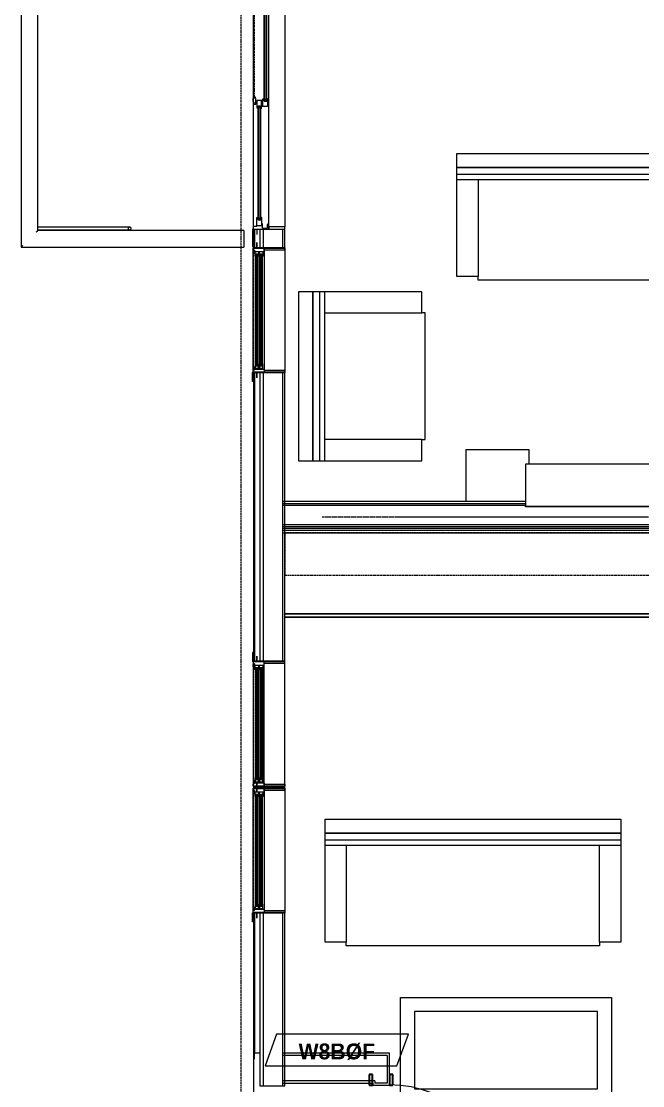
# Model space of a CAD drawing. Header units: inches. Extents: x -4010 to -1872, y 9846 to 12241.
# Drawn here: x -3926.7 to -3750.1, y 10388.6 to 10691.2 of the extents above; entities that cross this region are included whole.
import ezdxf

# ---------------------------------------------------------------- set-up
doc = ezdxf.new("R2010")
doc.units = ezdxf.units.IN
doc.header["$MEASUREMENT"] = 0
for name, pattern in [('Aligning Line 1_8__2_', [0.25, 0.125, -0.125]), ('Dash', [0.25, 0.125, -0.125]), ('Dash 3_32_', [0.1875, 0.09375, -0.09375])]:
    doc.linetypes.add(name, pattern=pattern)
for name, color, linetype, lineweight in [('0-1', 7, 'Continuous', 5), ('0-2', 7, 'Continuous', 9), ('A-DETL-1', 90, 'Dash 3_32_', 18), ('A-DETL-GENF-1', 7, 'Continuous', 9), ('A-DETL-GENF-2', 92, 'Continuous', 18), ('A-DETL-GENF-HDLN-1', 7, 'Dash', 9), ('A-DETL-GENF-HDLN-2', 1, 'Continuous', 18), ('A-DOOR', 31, 'Continuous', 18), ('A-DOOR-1', 7, 'Continuous', 9), ('A-DOOR-3', 31, 'Continuous', 9), ('A-DOOR-4', 31, 'Continuous', 30), ('A-DOOR-FRAM-1', 7, 'Continuous', 9), ('A-DOOR-FRAM-3', 31, 'Continuous', 30), ('A-FLOR-HRAL-1', 7, 'Continuous', 9), ('A-GLAZ', 151, 'Continuous', 18), ('A-GLAZ-1', 10, 'Continuous', 30), ('A-GLAZ-2', 7, 'Continuous', 9), ('A-WALL', 113, 'Continuous', 18), ('A-WALL-1', 7, 'Continuous', 9), ('A-WALL-2', 250, 'Continuous', 18), ('A-WALL-3', 113, 'Continuous', 9), ('A-WALL-IDEN', 211, 'Continuous', 9), ('G-ANNO-SYMB-2', 147, 'Aligning Line 1_8__2_', 9), ('I-FURN', 30, 'Continuous', 9), ('I-WALL-3', 7, 'Continuous', 9), ('I-WALL-4', 2, 'Continuous', 9), ('Q-CASE', 31, 'Continuous', 9), ('Q-CASE-HDLN', 31, 'Dash', 9), ('S-BEAM-1', 7, 'Continuous', 9)]:
    doc.layers.add(name, color=color, linetype=linetype, lineweight=lineweight)
doc.styles.add('Century Gothic_B', font='GOTHICB.TTF', dxfattribs={"height": 4.5})

# ---------------------------------------------------------------- blocks, each defined once
blk = doc.blocks.new('Perforated Panel at Magic-Pak - hvac panel - 3rd floor-2505075-UNITS PLANS - 3RD FLOOR')
at = {"layer": 'A-GLAZ-2'}
for p, q in [((19.01, 4.44), (-19.01, 4.44)), ((-19.01, 4.37), (19.01, 4.37))]:
    blk.add_line(p, q, dxfattribs=at)
blk = doc.blocks.new('Window-Double_Hung-Marvin-Essential - ESDH3066 - 3rd floor-3033826-UNITS PLANS - 3RD FLOOR')
at = {"layer": 'A-DETL-GENF-HDLN-1'}
blk.add_line((16.1, 4.47), (-16.5, 4.47), dxfattribs=at)
at = {"layer": 'A-DETL-GENF-HDLN-2'}
for p, q in [((-19.25, 3.48), (-19.25, 3.44)), ((-17.75, 3.48), (-19.25, 3.48)), ((-19.25, 3.44), (-17.9, 3.44)), ((-17.9, 3.44), (-17.9, 3.33)), ((-17.9, 3.33), (-17.75, 3.33)), ((-17.75, 4.53), (-17.16, 4.53)), ((-17.75, 4.53), (-17.75, 1.44)), ((-17.08, 4.12), (-17.16, 4.53)), ((-17.08, 4.12), (-16.19, 4.12)), ((-16.85, 4.5), (-16.85, 4.12)), ((-16.3, 4.5), (-16.85, 4.5)), ((-16.38, 4.02), (-16.72, 4.02)), ((-16.72, 4.02), (-16.72, 1.44)), ((-15.34, 3.94), (-16.56, 3.94)), ((-16.56, 3), (-16.56, 3.94)), ((-16.38, 4.12), (-16.38, 4.02)), ((-16.3, 4.26), (-16.3, 4.5)), ((-16.18, 4.26), (-16.3, 4.26)), ((-16.19, 4.22), (-16.1, 4.22)), ((-16.19, 4.12), (-16.19, 4.22)), ((-16.18, 4.47), (-16.1, 4.47)), ((-16.18, 4.47), (-16.18, 4.26)), ((-16.1, 4.22), (-16.1, 4.47)), ((-15.94, 3.12), (-15.94, 3.84)), ((-15.94, 3.84), (-15.28, 3.84)), ((-15.28, 3.12), (-15.94, 3.12)), ((-15.84, 3.13), (-15.84, 3.82)), ((-15.54, 3.26), (-15.54, 3.7)), ((-15.34, 3.94), (-15.28, 3.88)), ((-15.34, 3), (-15.28, 3.06)), ((-15.28, 3.84), (-15.28, 3.88)), ((-15.28, 3.06), (-15.28, 3.12)), ((15.34, 3.94), (15.28, 3.88)), ((15.28, 3.84), (15.28, 3.88)), ((15.94, 3.84), (15.28, 3.84)), ((15.28, 3.06), (15.28, 3.12)), ((15.28, 3.12), (15.94, 3.12)), ((15.34, 3), (15.28, 3.06)), ((15.34, 3.94), (16.56, 3.94)), ((15.54, 3.26), (15.54, 3.7)), ((15.84, 3.13), (15.84, 3.82)), ((15.94, 3.12), (15.94, 3.84)), ((16.18, 4.47), (16.1, 4.47)), ((16.1, 4.22), (16.1, 4.47)), ((16.19, 4.22), (16.1, 4.22)), ((16.18, 4.47), (16.18, 4.26)), ((16.18, 4.26), (16.3, 4.26)), ((16.19, 4.12), (16.19, 4.22)), ((17.08, 4.12), (16.19, 4.12)), ((16.3, 4.26), (16.3, 4.5)), ((16.3, 4.5), (16.85, 4.5)), ((16.38, 4.12), (16.38, 4.02)), ((16.38, 4.02), (16.72, 4.02)), ((16.56, 3), (16.56, 3.94)), ((16.72, 4.02), (16.72, 1.44)), ((16.85, 4.5), (16.85, 4.12)), ((17.08, 4.12), (17.16, 4.53)), ((17.75, 4.53), (17.16, 4.53)), ((17.75, 4.53), (17.75, 1.44)), ((17.75, 3.48), (19.25, 3.48)), ((17.9, 3.33), (17.75, 3.33)), ((17.9, 3.44), (17.9, 3.33)), ((19.25, 3.44), (17.9, 3.44)), ((19.25, 3.48), (19.25, 3.44)), ((-16.72, 1.44), (-17.75, 1.44)), ((-17.13, 1.41), (-17.13, -4.44)), ((-16.56, 3), (-15.34, 3)), ((-15.34, 2.72), (-16.56, 2.72)), ((-16.56, 1.78), (-16.56, 2.72)), ((-16.56, 1.78), (-15.34, 1.78)), ((-15.94, 1.9), (-15.94, 2.62)), ((-15.94, 2.62), (-15.28, 2.62)), ((-15.28, 1.9), (-15.94, 1.9)), ((-15.84, 1.91), (-15.84, 2.6)), ((-15.54, 2.04), (-15.54, 2.48)), ((-15.34, 2.72), (-15.28, 2.66)), ((-15.34, 1.78), (-15.28, 1.84)), ((-15.28, 2.62), (-15.28, 2.66)), ((-15.28, 1.84), (-15.28, 1.9)), ((15.34, 2.72), (15.28, 2.66)), ((15.28, 2.62), (15.28, 2.66)), ((15.94, 2.62), (15.28, 2.62)), ((15.28, 1.84), (15.28, 1.9)), ((15.28, 1.9), (15.94, 1.9)), ((15.34, 1.78), (15.28, 1.84)), ((16.56, 3), (15.34, 3)), ((15.34, 2.72), (16.56, 2.72)), ((16.56, 1.78), (15.34, 1.78)), ((15.54, 2.04), (15.54, 2.48)), ((15.84, 1.91), (15.84, 2.6)), ((15.94, 1.9), (15.94, 2.62)), ((16.56, 1.78), (16.56, 2.72)), ((16.72, 1.44), (17.75, 1.44)), ((17.12, -4.44), (17.12, 1.41)), ((-17.13, -4.44), (-17.75, -4.44)), ((17.12, -4.44), (17.75, -4.44))]:
    blk.add_line(p, q, dxfattribs=at)
at = {"layer": 'A-GLAZ'}
for p, q in [((15.84, 3.82), (-15.84, 3.82)), ((15.84, 3.7), (-15.84, 3.7)), ((15.84, 3.26), (-15.84, 3.26)), ((15.84, 3.13), (-15.84, 3.13)), ((15.84, 2.6), (-15.84, 2.6)), ((15.84, 2.48), (-15.84, 2.48)), ((15.84, 2.04), (-15.84, 2.04)), ((15.84, 1.91), (-15.84, 1.91))]:
    blk.add_line(p, q, dxfattribs=at)
at = {"layer": 'A-GLAZ-1'}
for p, q in [((-17.75, 4.53), (-17.75, 1.44)), ((17.75, 1.44), (17.75, 4.53)), ((-17.75, 1.41), (-17.75, -4.44)), ((17.75, -4.44), (17.75, 1.41))]:
    blk.add_line(p, q, dxfattribs=at)
at = {"layer": 'A-GLAZ-2'}
for p, q in [((17.75, 4.53), (-17.75, 4.53)), ((20.27, 4.69), (17.75, 4.69)), ((17.75, 4.69), (17.75, 4.53)), ((17.75, 4.44), (20.27, 4.44)), ((20.27, 4.44), (20.27, 4.69)), ((-17.75, 1.44), (17.75, 1.44)), ((-17.75, -4.44), (17.75, -4.44))]:
    blk.add_line(p, q, dxfattribs=at)
blk = doc.blocks.new('Railing - Baluster_01-2700443-UNITS PLANS - 3RD FLOOR')
at = {"layer": 'A-FLOR-HRAL-1'}
for p, q in [((-0.59, 1.18), (0.59, 1.18)), ((-0.59, 0.59), (-0.59, 1.18)), ((0.59, 1.18), (0.59, 0.59))]:
    blk.add_line(p, q, dxfattribs=at)
blk = doc.blocks.new('Railing - Railing-2700308-UNITS PLANS - 3RD FLOOR')
at = {"layer": 'A-FLOR-HRAL-1'}
for p, q in [((-3863.47, 10741.04), (-3926.72, 10741.04)), ((-3926.72, 10741.04), (-3926.72, 10626.99)), ((-3863.47, 10741.04), (-3863.47, 10740.57)), ((-3863.47, 10740.57), (-3863.47, 10736.79)), ((-3922, 10736.31), (-3863.47, 10736.31)), ((-3922, 10631.71), (-3922, 10736.31)), ((-3863.47, 10736.79), (-3863.47, 10736.31)), ((-3863.47, 10631.71), (-3922, 10631.71)), ((-3863.47, 10631.71), (-3863.47, 10631.24)), ((-3863.47, 10631.24), (-3863.47, 10627.46)), ((-3926.72, 10626.99), (-3863.47, 10626.99)), ((-3863.47, 10627.46), (-3863.47, 10626.99))]:
    blk.add_line(p, q, dxfattribs=at)
for points, knots in [([(-3926.72, 10741.04), (-3926.72, 10741.04), (-3926.72, 10741.03), (-3926.69, 10741), (-3926.66, 10740.98), (-3926.63, 10740.95), (-3926.61, 10740.92), (-3926.58, 10740.89), (-3926.54, 10740.85), (-3926.5, 10740.81), (-3926.46, 10740.78), (-3926.42, 10740.74), (-3926.35, 10740.67), (-3926.29, 10740.61), (-3926.25, 10740.57)], [0, 0, 0, 0, 0.166667, 0.25, 0.333333, 0.416667, 0.458333, 0.5, 0.583333, 0.666667, 0.708333, 0.75, 0.833333, 1, 1, 1, 1]), ([(-3922.47, 10736.79), (-3922.43, 10736.75), (-3922.37, 10736.68), (-3922.29, 10736.61), (-3922.24, 10736.56), (-3922.21, 10736.52), (-3922.18, 10736.49), (-3922.14, 10736.46), (-3922.12, 10736.43), (-3922.09, 10736.41), (-3922.06, 10736.38), (-3922.03, 10736.35), (-3922.01, 10736.32), (-3922, 10736.31), (-3922, 10736.31)], [0, 0, 0, 0, 0.166667, 0.25, 0.333333, 0.375, 0.416667, 0.5, 0.541667, 0.583333, 0.666667, 0.75, 0.833333, 1, 1, 1, 1]), ([(-3922.47, 10631.24), (-3922.43, 10631.28), (-3922.37, 10631.34), (-3922.29, 10631.42), (-3922.24, 10631.47), (-3922.21, 10631.5), (-3922.18, 10631.54), (-3922.14, 10631.57), (-3922.12, 10631.6), (-3922.09, 10631.62), (-3922.06, 10631.65), (-3922.03, 10631.68), (-3922.01, 10631.71), (-3922, 10631.71), (-3922, 10631.71)], [0, 0, 0, 0, 0.166667, 0.25, 0.333333, 0.375, 0.416667, 0.5, 0.541667, 0.583333, 0.666667, 0.75, 0.833333, 1, 1, 1, 1]), ([(-3926.72, 10626.99), (-3926.72, 10626.99), (-3926.72, 10627), (-3926.69, 10627.02), (-3926.66, 10627.05), (-3926.63, 10627.08), (-3926.61, 10627.11), (-3926.58, 10627.13), (-3926.54, 10627.17), (-3926.5, 10627.22), (-3926.46, 10627.25), (-3926.42, 10627.29), (-3926.35, 10627.36), (-3926.29, 10627.42), (-3926.25, 10627.46)], [0, 0, 0, 0, 0.166667, 0.25, 0.333333, 0.416667, 0.458333, 0.5, 0.583333, 0.666667, 0.708333, 0.75, 0.833333, 1, 1, 1, 1])]:
    blk.add_open_spline(points, degree=3, knots=knots, dxfattribs=at)
at = {"rotation": 270.0000000000003}
blk.add_blockref('Railing - Baluster_01-2700443-UNITS PLANS - 3RD FLOOR', (-3864.06, 10738.68), dxfattribs=at)
blk = doc.blocks.new('Walls 60 - Walls 1-2574721-UNITS PLANS - 3RD FLOOR')
at = {"layer": 'S-BEAM-1'}
for p, q in [((-3895.9, 10632.64), (-3922, 10632.64)), ((-3922, 10631.89), (-3895.9, 10631.89))]:
    blk.add_line(p, q, dxfattribs=at)
at = {"layer": 'S-BEAM-1', "flags": 128}
for points in [[(-3895.9, 10632.64), (-3896, 10632.63), (-3896.1, 10632.59), (-3896.19, 10632.54), (-3896.26, 10632.48), (-3896.31, 10632.4), (-3896.33, 10632.31), (-3896.33, 10632.22), (-3896.31, 10632.13), (-3896.26, 10632.05), (-3896.19, 10631.98), (-3896.1, 10631.93), (-3896, 10631.9), (-3895.9, 10631.89)], [(-3895.9, 10631.89), (-3895.8, 10631.9), (-3895.7, 10631.93), (-3895.61, 10631.98), (-3895.55, 10632.05), (-3895.5, 10632.13), (-3895.47, 10632.22), (-3895.47, 10632.31), (-3895.5, 10632.4), (-3895.55, 10632.48), (-3895.61, 10632.54), (-3895.7, 10632.59), (-3895.8, 10632.63), (-3895.9, 10632.64)]]:
    blk.add_lwpolyline(points, dxfattribs=at)
blk = doc.blocks.new('Door-Sliding-Marvin-2_Panel_Patio_Door-Essential - ESSPD6068 - 3rd floor-3086104-UNITS PLANS - 3RD FLOOR')
at = {"layer": 'A-DETL-GENF-1'}
for p, q in [((-32.87, 2.97), (-32.87, 2.52)), ((-32.61, 2.97), (-32.61, 2.52))]:
    blk.add_line(p, q, dxfattribs=at)
at = {"layer": 'A-DETL-GENF-2'}
for p, q in [((-37.25, 3.44), (-37.25, 3.48)), ((-35.75, 3.48), (-37.25, 3.48)), ((-35.91, 3.44), (-37.25, 3.44)), ((-35.91, 3.44), (-35.91, 3.33)), ((-35.75, 3.33), (-35.91, 3.33)), ((-35, 4.53), (-35.75, 4.53)), ((-35.75, 4.53), (-35.75, 0.06)), ((-35, 3.56), (-35, 4.53)), ((-34.25, 3.56), (-35, 3.56)), ((-34.81, 3.44), (-32.46, 3.44)), ((-34.81, 2.19), (-34.81, 3.44)), ((-34.25, 3.44), (-34.25, 3.56)), ((-32.38, 3.12), (-33.09, 3.12)), ((-33.09, 3.12), (-33.09, 2.37)), ((-32.98, 2.97), (-32.98, 3.12)), ((-32.46, 3.44), (-32.38, 3.12)), ((-35.75, 0.06), (-34.25, 0.06)), ((-35.06, 0.03), (-35.75, 0.03)), ((-35.75, 0.03), (-35.75, -4.44)), ((-35.5, 1.88), (-35.5, 0.5)), ((-35.5, 1.88), (-34.25, 1.88)), ((-35.5, 0.5), (-34.39, 0.5)), ((-35.06, -4.44), (-35.06, 0.03)), ((-32.41, 2.19), (-34.81, 2.19)), ((-34.39, 0.5), (-34.25, 0.35)), ((-34.25, 1.88), (-34.25, 2.19)), ((-34.25, 0.06), (-34.25, 0.35)), ((-33.09, 2.37), (-32.34, 2.37)), ((-32.98, 2.52), (-32.98, 2.37)), ((-32.34, 2.25), (-32.41, 2.19)), ((-32.34, 2.37), (-32.34, 2.25)), ((35.06, 0.03), (35.06, -4.44)), ((35.75, 0.03), (35.06, 0.03)), ((35.75, -4.44), (35.75, 0.03)), ((-35.75, -4.44), (-35.06, -4.44)), ((35.06, -4.44), (35.75, -4.44))]:
    blk.add_line(p, q, dxfattribs=at)
at = {"layer": 'A-DETL-GENF-HDLN-1'}
blk.add_line((1.75, 4.19), (33.01, 4.19), dxfattribs=at)
at = {"layer": 'A-DETL-GENF-HDLN-2'}
for p, q in [((-1.29, 3.44), (-1.38, 3.12)), ((-1.38, 3.12), (-0.66, 3.12)), ((0.87, 3.44), (-1.29, 3.44)), ((-0.77, 2.97), (-0.77, 3.12)), ((-0.66, 3.12), (-0.66, 2.37)), ((-0.24, 4.3), (-0.24, 3.78)), ((0.34, 4.3), (-0.24, 4.3)), ((-0.24, 3.78), (1.51, 3.78)), ((0.6, 4.61), (0.34, 4.3)), ((1.35, 4.61), (0.6, 4.61)), ((0.87, 1.97), (0.87, 3.44)), ((1.35, 4.3), (1.35, 4.61)), ((1.35, 4.3), (1.51, 4.3)), ((1.51, 3.94), (1.51, 4.3)), ((1.71, 3.94), (1.51, 3.94)), ((1.51, 3.9), (1.75, 3.9)), ((1.51, 3.78), (1.51, 3.9)), ((1.64, 4.08), (1.64, 4.19)), ((1.75, 4.19), (1.64, 4.19)), ((1.64, 4.08), (1.71, 4.08)), ((1.71, 4.08), (1.71, 3.94)), ((1.75, 3.9), (1.75, 4.19)), ((33.01, 4.19), (33.12, 4.19)), ((33.01, 3.9), (33.01, 4.19)), ((33.25, 3.9), (33.01, 3.9)), ((33.12, 4.08), (33.05, 4.08)), ((33.05, 4.08), (33.05, 3.94)), ((33.05, 3.94), (33.25, 3.94)), ((33.12, 4.08), (33.12, 4.19)), ((33.25, 3.94), (33.25, 4.3)), ((33.41, 4.3), (33.25, 4.3)), ((33.25, 3.78), (33.25, 3.9)), ((35, 3.78), (33.25, 3.78)), ((33.41, 4.3), (33.41, 4.61)), ((33.41, 4.61), (34.16, 4.61)), ((34.16, 4.61), (34.42, 4.3)), ((34.25, 3.44), (34.25, 3.56)), ((34.25, 3.56), (35, 3.56)), ((34.81, 3.44), (34.25, 3.44)), ((34.42, 4.3), (35, 4.3)), ((34.81, 2.19), (34.81, 3.44)), ((35, 4.53), (35.75, 4.53)), ((35, 3.56), (35, 4.53)), ((35.75, 4.53), (35.75, 0.06)), ((35.75, 3.48), (37.25, 3.48)), ((35.75, 3.33), (35.9, 3.33)), ((35.9, 3.44), (35.9, 3.33)), ((35.9, 3.44), (37.25, 3.44)), ((37.25, 3.44), (37.25, 3.48)), ((-32.87, 2.97), (-32.87, 2.52)), ((-32.61, 2.97), (-32.61, 2.52)), ((-0.66, 2.37), (-1.41, 2.37)), ((-1.41, 2.37), (-1.41, 2.25)), ((-1.41, 2.25), (-1.34, 2.19)), ((-1.34, 2.19), (0.87, 2.19)), ((-1.14, 2.97), (-1.14, 2.52)), ((-0.88, 2.97), (-0.88, 2.52)), ((0.24, 2.07), (-0.88, 1.97)), ((-0.88, 0.5), (-0.88, 1.97)), ((-0.88, 1.75), (1.29, 1.75)), ((1.34, 0.5), (-0.88, 0.5)), ((-0.77, 2.52), (-0.77, 2.37)), ((-0.43, 1.93), (0.43, 2.01)), ((-0.43, 1.83), (-0.43, 1.93)), ((-0.24, 1.83), (-0.43, 1.83)), ((-0.24, 1.87), (0.87, 1.97)), ((-0.24, 1.87), (-0.24, 1.95)), ((-0.24, 1.76), (-0.24, 1.83)), ((0.24, 2.18), (0.24, 2.11)), ((0.24, 2.11), (0.43, 2.11)), ((0.24, 2.07), (0.24, 1.99)), ((0.43, 2.11), (0.43, 2.01)), ((0.66, 1.44), (0.66, 0.69)), ((1.37, 1.44), (0.66, 1.44)), ((0.66, 0.69), (1.41, 0.69)), ((0.77, 1.29), (0.77, 1.44)), ((0.77, 0.83), (0.77, 0.69)), ((0.88, 1.29), (0.88, 0.83)), ((1.14, 1.29), (1.14, 0.83)), ((1.29, 1.75), (1.37, 1.44)), ((1.41, 0.56), (1.34, 0.5)), ((1.41, 0.69), (1.41, 0.56)), ((33.16, 0.69), (32.41, 0.69)), ((32.41, 0.69), (32.41, 0.56)), ((32.41, 0.56), (32.47, 0.5)), ((32.52, 1.75), (32.44, 1.44)), ((32.44, 1.44), (33.16, 1.44)), ((32.47, 0.5), (34.84, 0.5)), ((34.84, 1.75), (32.52, 1.75)), ((32.68, 1.29), (32.68, 0.83)), ((32.93, 1.29), (32.93, 0.83)), ((33.04, 1.29), (33.04, 1.44)), ((33.04, 0.83), (33.04, 0.69)), ((33.16, 1.44), (33.16, 0.69)), ((34.81, 2.19), (34.25, 2.19)), ((34.25, 1.88), (34.25, 2.19)), ((35.5, 1.88), (34.25, 1.88)), ((34.39, 0.5), (34.25, 0.35)), ((34.25, 0.06), (34.25, 0.35)), ((35.75, 0.06), (34.25, 0.06)), ((35.5, 0.5), (34.39, 0.5)), ((34.84, 0.5), (34.84, 1.75)), ((35.5, 1.88), (35.5, 0.5))]:
    blk.add_line(p, q, dxfattribs=at)
at = {"layer": 'A-DOOR'}
for p, q in [((-32.98, 3.12), (-0.77, 3.12)), ((-32.98, 2.97), (-0.77, 2.97)), ((-32.98, 2.52), (-0.77, 2.52)), ((-32.98, 2.37), (-0.77, 2.37)), ((0.77, 1.44), (33.04, 1.44)), ((0.77, 1.29), (33.04, 1.29)), ((0.77, 0.83), (33.04, 0.83)), ((0.77, 0.69), (33.04, 0.69))]:
    blk.add_line(p, q, dxfattribs=at)
at = {"layer": 'A-DOOR-1'}
for p, q in [((-35.75, 4.69), (-40.68, 4.69)), ((-40.68, 4.69), (-40.68, 4.44)), ((-40.68, 4.44), (-35.75, 4.44)), ((-35.75, 4.53), (-35.75, 4.69))]:
    blk.add_line(p, q, dxfattribs=at)
at = {"layer": 'A-DOOR-FRAM-1'}
for p, q in [((35.75, 4.53), (-35.75, 4.53)), ((-35.75, 4.53), (-35.75, 0.06)), ((35.75, 0.06), (35.75, 4.53)), ((-35.75, 0.06), (35.75, 0.06))]:
    blk.add_line(p, q, dxfattribs=at)
blk = doc.blocks.new('Window-Double_Hung-Marvin-Essential - ESDH3066 - 3rd floor-3033828-UNITS PLANS - 3RD FLOOR')
at = {"layer": 'A-DETL-GENF-HDLN-1'}
blk.add_line((16.1, -4.47), (-16.5, -4.47), dxfattribs=at)
at = {"layer": 'A-DETL-GENF-HDLN-2'}
for p, q in [((-17.13, 4.44), (-17.75, 4.44)), ((-17.13, -1.41), (-17.13, 4.44)), ((17.12, 4.44), (17.75, 4.44)), ((17.12, 4.44), (17.12, -1.41)), ((-16.72, -1.44), (-17.75, -1.44)), ((-17.75, -4.53), (-17.75, -1.44)), ((-16.72, -4.02), (-16.72, -1.44)), ((-16.56, -1.78), (-15.34, -1.78)), ((-16.56, -1.78), (-16.56, -2.72)), ((-15.34, -2.72), (-16.56, -2.72)), ((-16.56, -3), (-15.34, -3)), ((-16.56, -3), (-16.56, -3.94)), ((-15.28, -1.9), (-15.94, -1.9)), ((-15.94, -1.9), (-15.94, -2.62)), ((-15.94, -2.62), (-15.28, -2.62)), ((-15.84, -1.91), (-15.84, -2.6)), ((-15.54, -2.04), (-15.54, -2.48)), ((-15.34, -1.78), (-15.28, -1.84)), ((-15.34, -2.72), (-15.28, -2.66)), ((-15.34, -3), (-15.28, -3.06)), ((-15.28, -1.84), (-15.28, -1.9)), ((-15.28, -2.62), (-15.28, -2.66)), ((15.34, -1.78), (15.28, -1.84)), ((15.28, -1.84), (15.28, -1.9)), ((15.28, -1.9), (15.94, -1.9)), ((15.28, -2.62), (15.28, -2.66)), ((15.94, -2.62), (15.28, -2.62)), ((15.34, -2.72), (15.28, -2.66)), ((15.34, -3), (15.28, -3.06)), ((16.56, -1.78), (15.34, -1.78)), ((15.34, -2.72), (16.56, -2.72)), ((16.56, -3), (15.34, -3)), ((15.54, -2.04), (15.54, -2.48)), ((15.84, -1.91), (15.84, -2.6)), ((15.94, -1.9), (15.94, -2.62)), ((16.56, -1.78), (16.56, -2.72)), ((16.56, -3), (16.56, -3.94)), ((16.72, -4.02), (16.72, -1.44)), ((16.72, -1.44), (17.75, -1.44)), ((17.75, -4.53), (17.75, -1.44)), ((-19.25, -3.48), (-19.25, -3.44)), ((-19.25, -3.44), (-17.9, -3.44)), ((-17.75, -3.48), (-19.25, -3.48)), ((-17.9, -3.44), (-17.9, -3.33)), ((-17.9, -3.33), (-17.75, -3.33)), ((-17.75, -4.53), (-17.16, -4.53)), ((-17.08, -4.12), (-17.16, -4.53)), ((-17.08, -4.12), (-16.19, -4.12)), ((-16.85, -4.5), (-16.85, -4.12)), ((-16.3, -4.5), (-16.85, -4.5)), ((-16.38, -4.02), (-16.72, -4.02)), ((-15.34, -3.94), (-16.56, -3.94)), ((-16.38, -4.12), (-16.38, -4.02)), ((-16.18, -4.26), (-16.3, -4.26)), ((-16.3, -4.26), (-16.3, -4.5)), ((-16.19, -4.12), (-16.19, -4.22)), ((-16.19, -4.22), (-16.1, -4.22)), ((-16.18, -4.47), (-16.18, -4.26)), ((-16.18, -4.47), (-16.1, -4.47)), ((-16.1, -4.22), (-16.1, -4.47)), ((-15.28, -3.12), (-15.94, -3.12)), ((-15.94, -3.12), (-15.94, -3.84)), ((-15.94, -3.84), (-15.28, -3.84)), ((-15.84, -3.13), (-15.84, -3.82)), ((-15.54, -3.26), (-15.54, -3.7)), ((-15.34, -3.94), (-15.28, -3.88)), ((-15.28, -3.06), (-15.28, -3.12)), ((-15.28, -3.84), (-15.28, -3.88)), ((15.28, -3.06), (15.28, -3.12)), ((15.28, -3.12), (15.94, -3.12)), ((15.28, -3.84), (15.28, -3.88)), ((15.94, -3.84), (15.28, -3.84)), ((15.34, -3.94), (15.28, -3.88)), ((15.34, -3.94), (16.56, -3.94)), ((15.54, -3.26), (15.54, -3.7)), ((15.84, -3.13), (15.84, -3.82)), ((15.94, -3.12), (15.94, -3.84)), ((16.19, -4.22), (16.1, -4.22)), ((16.1, -4.22), (16.1, -4.47)), ((16.18, -4.47), (16.1, -4.47)), ((16.18, -4.47), (16.18, -4.26)), ((16.18, -4.26), (16.3, -4.26)), ((17.08, -4.12), (16.19, -4.12)), ((16.19, -4.12), (16.19, -4.22)), ((16.3, -4.26), (16.3, -4.5)), ((16.3, -4.5), (16.85, -4.5)), ((16.38, -4.12), (16.38, -4.02)), ((16.38, -4.02), (16.72, -4.02)), ((16.85, -4.5), (16.85, -4.12)), ((17.08, -4.12), (17.16, -4.53)), ((17.75, -4.53), (17.16, -4.53)), ((17.9, -3.33), (17.75, -3.33)), ((17.75, -3.48), (19.25, -3.48)), ((17.9, -3.44), (17.9, -3.33)), ((19.25, -3.44), (17.9, -3.44)), ((19.25, -3.48), (19.25, -3.44))]:
    blk.add_line(p, q, dxfattribs=at)
at = {"layer": 'A-GLAZ'}
for p, q in [((15.84, -1.91), (-15.84, -1.91)), ((15.84, -2.04), (-15.84, -2.04)), ((15.84, -2.48), (-15.84, -2.48)), ((15.84, -2.6), (-15.84, -2.6)), ((15.84, -3.13), (-15.84, -3.13)), ((15.84, -3.26), (-15.84, -3.26)), ((15.84, -3.7), (-15.84, -3.7)), ((15.84, -3.82), (-15.84, -3.82))]:
    blk.add_line(p, q, dxfattribs=at)
at = {"layer": 'A-GLAZ-1'}
for p, q in [((-17.75, -1.41), (-17.75, 4.44)), ((17.75, 4.44), (17.75, -1.41)), ((-17.75, -4.53), (-17.75, -1.44)), ((17.75, -1.44), (17.75, -4.53))]:
    blk.add_line(p, q, dxfattribs=at)
at = {"layer": 'A-GLAZ-2'}
for p, q in [((-17.75, 4.44), (17.75, 4.44)), ((-17.75, -1.44), (17.75, -1.44)), ((17.75, -4.53), (-17.75, -4.53)), ((17.75, -4.44), (20.27, -4.44)), ((17.75, -4.69), (17.75, -4.53)), ((20.27, -4.69), (17.75, -4.69)), ((20.27, -4.44), (20.27, -4.69))]:
    blk.add_line(p, q, dxfattribs=at)
blk = doc.blocks.new('CTR - 1st Phase - Shell_rvt-1-UNITS PLANS - 3RD FLOOR')
at = {"layer": 'A-WALL-1'}
for p, q in [((-3851.85, 10702.89), (-3851.85, 10632.76)), ((-3856.32, 10632.08), (-3856.35, 10632.08)), ((-3851.85, 10626.8), (-3851.85, 10632.08)), ((-3860.72, 10627.15), (-3860.72, 10626.8)), ((-3857.72, 10626.8), (-3857.69, 10626.8)), ((-3857.69, 10591.3), (-3857.72, 10591.3)), ((-3851.85, 10509.2), (-3851.85, 10591.3)), ((-3860.72, 10588.78), (-3860.72, 10511.72)), ((-3857.72, 10509.2), (-3857.69, 10509.2)), ((-3860.72, 10473.7), (-3860.72, 10473.2)), ((-3857.69, 10473.7), (-3857.72, 10473.7)), ((-3857.72, 10473.2), (-3857.69, 10473.2)), ((-3851.85, 10473.2), (-3851.85, 10473.7)), ((-3857.69, 10437.7), (-3857.72, 10437.7)), ((-3851.85, 10388.59), (-3851.85, 10437.7)), ((-3860.72, 10435.18), (-3860.72, 10396.21)), ((-3860.47, 10396.21), (-3860.47, 10397.96)), ((-3860.47, 10397.96), (-3858.97, 10397.96)), ((-3858.97, 10397.96), (-3858.97, 10388.59)), ((-3860.72, 10396.21), (-3860.47, 10396.21)), ((-3858.97, 10388.59), (-3851.85, 10388.59))]:
    blk.add_line(p, q, dxfattribs=at)
at = {"layer": 'A-WALL-2'}
for p, q in [((-3860.47, 10632.08), (-3860.47, 10626.8)), ((-3858.97, 10632.08), (-3858.97, 10626.8)), ((-3857.97, 10632.08), (-3857.97, 10626.8)), ((-3852.47, 10632.08), (-3852.47, 10626.8)), ((-3860.47, 10591.3), (-3860.47, 10509.2)), ((-3858.97, 10591.3), (-3858.97, 10509.2)), ((-3857.97, 10591.3), (-3857.97, 10509.2)), ((-3852.47, 10591.3), (-3852.47, 10509.2)), ((-3860.47, 10473.7), (-3860.47, 10473.2)), ((-3858.97, 10473.7), (-3858.97, 10473.2)), ((-3857.97, 10473.7), (-3857.97, 10473.2)), ((-3852.47, 10473.7), (-3852.47, 10473.2)), ((-3860.47, 10437.7), (-3860.47, 10397.96)), ((-3858.97, 10437.7), (-3858.97, 10397.96)), ((-3857.97, 10437.7), (-3857.97, 10388.59)), ((-3852.47, 10437.7), (-3852.47, 10388.59))]:
    blk.add_line(p, q, dxfattribs=at)
at = {"layer": '0-2'}
for name in ['Railing - Railing-2700308-UNITS PLANS - 3RD FLOOR', 'Walls 60 - Walls 1-2574721-UNITS PLANS - 3RD FLOOR']:
    blk.add_blockref(name, (0, 0), dxfattribs=at)
for name, p, rotation in [('Door-Sliding-Marvin-2_Panel_Patio_Door-Essential - ESSPD6068 - 3rd floor-3086104-UNITS PLANS - 3RD FLOOR', (-3856.29, 10667.83), 89.99999999999991), ('Window-Double_Hung-Marvin-Essential - ESDH3066 - 3rd floor-3033828-UNITS PLANS - 3RD FLOOR', (-3856.29, 10609.05), 269.9999999999999), ('Window-Double_Hung-Marvin-Essential - ESDH3066 - 3rd floor-3033826-UNITS PLANS - 3RD FLOOR', (-3856.29, 10491.45), 89.99999999999991), ('Window-Double_Hung-Marvin-Essential - ESDH3066 - 3rd floor-3033828-UNITS PLANS - 3RD FLOOR', (-3856.29, 10455.45), 269.9999999999999), ('Perforated Panel at Magic-Pak - hvac panel - 3rd floor-2505075-UNITS PLANS - 3RD FLOOR', (-3856.29, 10377.2), 89.99999999999991)]:
    blk.add_blockref(name, p, dxfattribs=dict(at, rotation=rotation))
blk = doc.blocks.new('CTR - 1st Phase - Common Walls_rvt-1-UNITS PLANS - 3RD FLOOR')
at = {"layer": 'A-WALL-2'}
for p, q in [((-3783.41, 10554), (-3852.47, 10554)), ((-3783.41, 10553.5), (-3852.47, 10553.5)), ((-3487.3, 10548), (-3852.47, 10548)), ((-3487.3, 10547.5), (-3852.47, 10547.5)), ((-3487.3, 10547), (-3852.47, 10547)), ((-3487.3, 10546.38), (-3852.47, 10546.38))]:
    blk.add_line(p, q, dxfattribs=at)
at = {"layer": 'I-WALL-3'}
for p, q in [((-3783.41, 10554.63), (-3852.47, 10554.63)), ((-3852.47, 10554.63), (-3852.47, 10545.75)), ((-3852.47, 10545.75), (-3523.42, 10545.75))]:
    blk.add_line(p, q, dxfattribs=at)
blk = doc.blocks.new('CTR - 1st Phase - Structure_rvt-1-UNITS PLANS - 3RD FLOOR')
at = {"layer": 'G-ANNO-SYMB-2'}
blk.add_line((-3864.19, 9867.01), (-3864.19, 12122.03), dxfattribs=at)
blk = doc.blocks.new('Entertainment_Center_14771 - Entertainment_Center_14771-V10-UNITS PLANS - 3RD FLOOR')
at = {"layer": 'I-FURN'}
for p, q in [((-18, 10), (-36, 10)), ((-36, 10), (-36, -4.69)), ((-34.85, 10.03), (-35.34, 10.03)), ((-35.34, 10.03), (-35.34, 10)), ((-34.85, 10), (-34.85, 10.03)), ((-18.66, 10.03), (-19.66, 10.03)), ((-19.66, 10.03), (-19.66, 10)), ((-18.66, 10), (-18.66, 10.03)), ((-18, 6), (-18, 10)), ((36, 10), (18, 10)), ((18, 10), (18, 6)), ((18.66, 10.03), (18.66, 10)), ((19.66, 10.03), (18.66, 10.03)), ((19.66, 10), (19.66, 10.03)), ((35.34, 10.03), (34.85, 10.03)), ((34.85, 10.03), (34.85, 10)), ((35.34, 10), (35.34, 10.03)), ((36, -4.69), (36, 10)), ((19, 6), (-19, 6)), ((-19, 6), (-19, -6)), ((19, -6), (19, 6)), ((-19, -6), (19, -6)), ((-19, -6.12), (-19, -6)), ((-19, -6), (19, -6)), ((19, -6), (19, -6.12)), ((19, -6.12), (-19, -6.12))]:
    blk.add_line(p, q, dxfattribs=at)
blk = doc.blocks.new('Couch-Both_Arms-Generic - 1-1372852-UNITS PLANS - 3RD FLOOR')
at = {"layer": 'I-FURN'}
for p, q in [((-36, 18.5), (36, 18.5)), ((-36, 17.5), (-36, 18.5)), ((36, 18.5), (36, 17.5)), ((-42, 17.5), (-36, 17.5)), ((-42, -10), (-42, 17.5)), ((-36, 17.5), (-36, -10)), ((36, 17.5), (42, 17.5)), ((36, -10), (36, 17.5)), ((42, 17.5), (42, -10)), ((-42, -10), (42, -10)), ((-42, -13.5), (-42, -10)), ((-42, -11.5), (42, -11.5)), ((42, -10), (42, -13.5)), ((-42, -13.5), (42, -13.5)), ((-42, -17.5), (-42, -13.5)), ((42, -13.5), (-42, -13.5)), ((42, -13.5), (42, -17.5)), ((42, -17.5), (-42, -17.5))]:
    blk.add_line(p, q, dxfattribs=at)
blk = doc.blocks.new('Couch-Both_Arms-Generic - 2-1352635-UNITS PLANS - 3RD FLOOR')
at = {"layer": 'I-FURN'}
for p, q in [((24, 17.5), (-24, 17.5)), ((-24, 17.5), (-24, 13.5)), ((24, 13.5), (24, 17.5)), ((-24, 13.5), (24, 13.5)), ((24, 13.5), (-24, 13.5)), ((-24, 13.5), (-24, 10)), ((24, 10), (24, 13.5)), ((-24, 11.5), (24, 11.5)), ((-24, 10), (-24, -17.5)), ((-24, 10), (24, 10)), ((-18, -17.5), (-18, 10)), ((18, 10), (18, -17.5)), ((24, -17.5), (24, 10)), ((-24, -17.5), (-18, -17.5)), ((-18, -17.5), (-18, -18.5)), ((18, -18.5), (18, -17.5)), ((18, -17.5), (24, -17.5)), ((-18, -18.5), (18, -18.5))]:
    blk.add_line(p, q, dxfattribs=at)
blk = doc.blocks.new('Table-Coffee - one-1372853-UNITS PLANS - 3RD FLOOR')
at = {"layer": 'I-FURN'}
for p, q in [((-29.28, 11.25), (30.72, 11.25)), ((-29.28, -18.75), (-29.28, 11.25)), ((30.72, 11.25), (30.72, -18.75)), ((26.72, 7.25), (-25.28, 7.25)), ((-25.28, 7.25), (-25.28, -14.75)), ((26.72, -14.75), (26.72, 7.25)), ((-25.28, -14.75), (26.72, -14.75)), ((30.72, -18.75), (-29.28, -18.75))]:
    blk.add_line(p, q, dxfattribs=at)
blk = doc.blocks.new('OD_CW_Base Cabinet - OD_CW_Base Cabinet-3857770-UNITS PLANS - 3RD FLOOR')
at = {"layer": 'Q-CASE'}
for p, q in [((0.74, 1), (171.54, 1)), ((171.54, 1), (0.74, 1)), ((0.74, 0), (171.54, 0)), ((171.54, 0), (0.74, 0))]:
    blk.add_line(p, q, dxfattribs=at)
blk = doc.blocks.new('OD_CW_Upper Cabinet - OD_CW_Upper Cabinet-3856842-UNITS PLANS - 3RD FLOOR')
at = {"layer": 'Q-CASE-HDLN'}
for p, q in [((171.54, 24), (0.74, 24)), ((0.74, 24), (0.74, 12)), ((171.54, 12), (171.54, 24)), ((0.74, 12), (171.54, 12))]:
    blk.add_line(p, q, dxfattribs=at)
blk = doc.blocks.new('SWING - SINGLE - FLUSH - 32_ x 80_ - MAGIC PAK DOOR - ACOUSTICAL SEAL-3931467-UNITS PLANS - 3RD FLOOR')
at = {"layer": 'A-DOOR-3'}
blk.add_arc((16, 2.37), 32.07, 93.5759, 180, dxfattribs=at)
at = {"layer": 'A-DOOR-4'}
for p, q in [((14, 2.37), (14, 34.38)), ((16, 34.38), (14, 34.38)), ((16, 2.37), (16, 34.38)), ((16, 2.37), (14, 2.37))]:
    blk.add_line(p, q, dxfattribs=at)
at = {"layer": 'A-DOOR-FRAM-3'}
for p, q in [((-16, 3.37), (-19, 3.37)), ((-19, 3.37), (-19, 2.37)), ((-16, 2.37), (-16, 3.37)), ((19, 3.37), (16, 3.37)), ((16, 3.37), (16, 2.37)), ((19, 2.37), (19, 3.37)), ((-19, 2.37), (-16, 2.37)), ((16, 2.37), (19, 2.37)), ((-16, -2.38), (-19, -2.38)), ((-19, -2.38), (-19, -3.38)), ((-16, -3.38), (-16, -2.38)), ((19, -2.38), (16, -2.38)), ((16, -2.38), (16, -3.38)), ((19, -3.38), (19, -2.38)), ((-19, -3.38), (-16, -3.38)), ((16, -3.38), (19, -3.38))]:
    blk.add_line(p, q, dxfattribs=at)
blk = doc.blocks.new('Wall Tag - Arch Wall-3956453-UNITS PLANS - 3RD FLOOR')
at = {"layer": 'A-WALL-IDEN'}
for p, q in [((-0.3561, 0.0937), (-0.4244, -0.0937)), ((0.4244, 0.0937), (-0.3561, 0.0937)), ((0.3561, -0.0937), (0.4244, 0.0937)), ((-0.4244, -0.0937), (0.3561, -0.0937))]:
    blk.add_line(p, q, dxfattribs=at)

msp = doc.modelspace()

# ---------------------------------------------------------------- linework, layer by layer
at = {"layer": 'A-DETL-1'}
msp.add_line((-3487.29874, 10550.1894), (-3841.29874, 10550.1894), dxfattribs=at)
at = {"layer": 'A-WALL'}
for p, q in [((-3822.72374, 10397.2144), (-3852.47374, 10397.2144)), ((-3822.72374, 10397.2144), (-3822.72374, 10389.3394)), ((-3826.22374, 10389.9644), (-3852.47374, 10389.9644)), ((-3826.22374, 10389.9644), (-3826.22374, 10389.3394))]:
    msp.add_line(p, q, dxfattribs=at)
at = {"layer": 'A-WALL-3'}
for p, q in [((-3826.84874, 10389.3394), (-3826.84874, 10388.7769)), ((-3826.84874, 10388.7769), (-3822.09874, 10388.7769)), ((-3822.72374, 10389.3394), (-3826.22374, 10389.3394)), ((-3822.09874, 10388.7769), (-3822.09874, 10389.3394))]:
    msp.add_line(p, q, dxfattribs=at)
at = {"layer": 'I-WALL-4'}
for p, q in [((-3822.09874, 10397.8394), (-3852.47374, 10397.8394)), ((-3852.47374, 10397.8394), (-3852.47374, 10389.3394)), ((-3822.09874, 10389.3394), (-3822.09874, 10397.8394)), ((-3852.47374, 10389.3394), (-3826.84874, 10389.3394))]:
    msp.add_line(p, q, dxfattribs=at)

# ---------------------------------------------------------------- block references
at = {"layer": '0-1'}
for name in ['CTR - 1st Phase - Common Walls_rvt-1-UNITS PLANS - 3RD FLOOR', 'CTR - 1st Phase - Shell_rvt-1-UNITS PLANS - 3RD FLOOR', 'CTR - 1st Phase - Structure_rvt-1-UNITS PLANS - 3RD FLOOR']:
    msp.add_blockref(name, (0, 0), dxfattribs=at)
at = {"layer": 'A-DOOR-3', "rotation": 269.9999999999899}
msp.add_blockref('SWING - SINGLE - FLUSH - 32_ x 80_ - MAGIC PAK DOOR - ACOUSTICAL SEAL-3931467-UNITS PLANS - 3RD FLOOR', (-3824.47374, 10372.7769), dxfattribs=at)
at = {"layer": 'A-WALL-IDEN', "xscale": 47.99999999999997, "yscale": 47.99999999999997, "zscale": 47.99999999999997}
msp.add_blockref('Wall Tag - Arch Wall-3956453-UNITS PLANS - 3RD FLOOR', (-3837.0794, 10398.71642), dxfattribs=at)
at = {"layer": 'I-FURN'}
for name, p, rotation in [('Couch-Both_Arms-Generic - 1-1372852-UNITS PLANS - 3RD FLOOR', (-3760.90177, 10636.0894), 180), ('Couch-Both_Arms-Generic - 2-1352635-UNITS PLANS - 3RD FLOOR', (-3830.40177, 10590.2644), 89.99999999994968), ('Couch-Both_Arms-Generic - 1-1372852-UNITS PLANS - 3RD FLOOR', (-3798.34418, 10446.85835), 180)]:
    msp.add_blockref(name, p, dxfattribs=dict(at, rotation=rotation))
for name, p in [('Entertainment_Center_14771 - Entertainment_Center_14771-V10-UNITS PLANS - 3RD FLOOR', (-3764.41204, 10559.3144)), ('Table-Coffee - one-1372853-UNITS PLANS - 3RD FLOOR', (-3789.69596, 10402.46286))]:
    msp.add_blockref(name, p, dxfattribs=at)
at = {"layer": 'Q-CASE'}
for name in ['OD_CW_Upper Cabinet - OD_CW_Upper Cabinet-3856842-UNITS PLANS - 3RD FLOOR', 'OD_CW_Base Cabinet - OD_CW_Base Cabinet-3857770-UNITS PLANS - 3RD FLOOR']:
    msp.add_blockref(name, (-3852.58644, 10521.7519), dxfattribs=at)

# ---------------------------------------------------------------- texts
at = {"layer": 'A-WALL-IDEN', "insert": (-3847.90328, 10400.58772), "char_height": 4.5, "width": 26.058, "attachment_point": 1, "style": 'Century Gothic_B'}
msp.add_mtext('W8BØF', dxfattribs=at)

doc.saveas('drawing.dxf')
